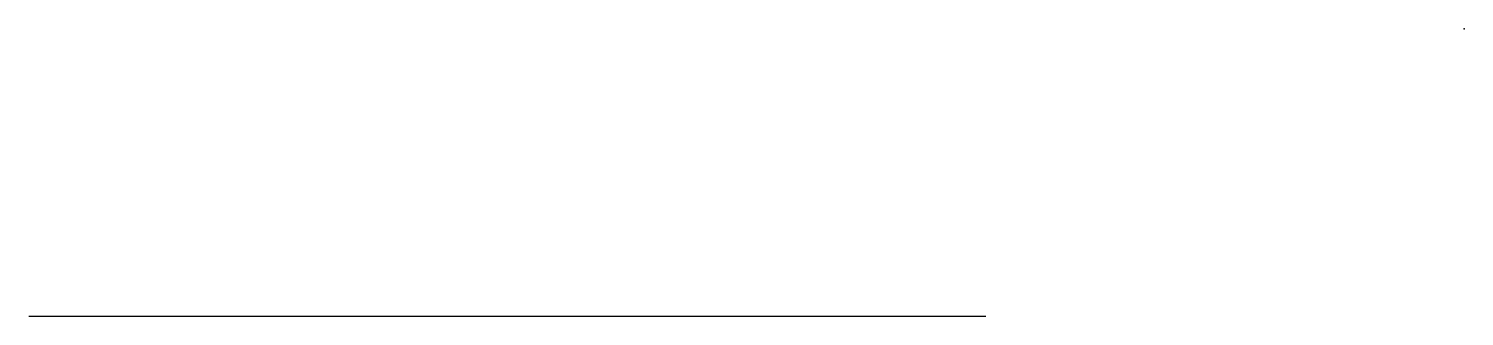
# Model space of a CAD drawing. Extents: x 0 to 15, y 0 to 3.
import ezdxf

# ---------------------------------------------------------------- set-up
doc = ezdxf.new("R2010")
doc.units = 0
doc.layers.get('0').update_dxf_attribs({"linetype": 'CONTINUOUS'})

msp = doc.modelspace()

# ---------------------------------------------------------------- linework, layer by layer
msp.add_line((0, 0), (10, 0))
msp.add_point((15, 3))

doc.saveas('drawing.dxf')
